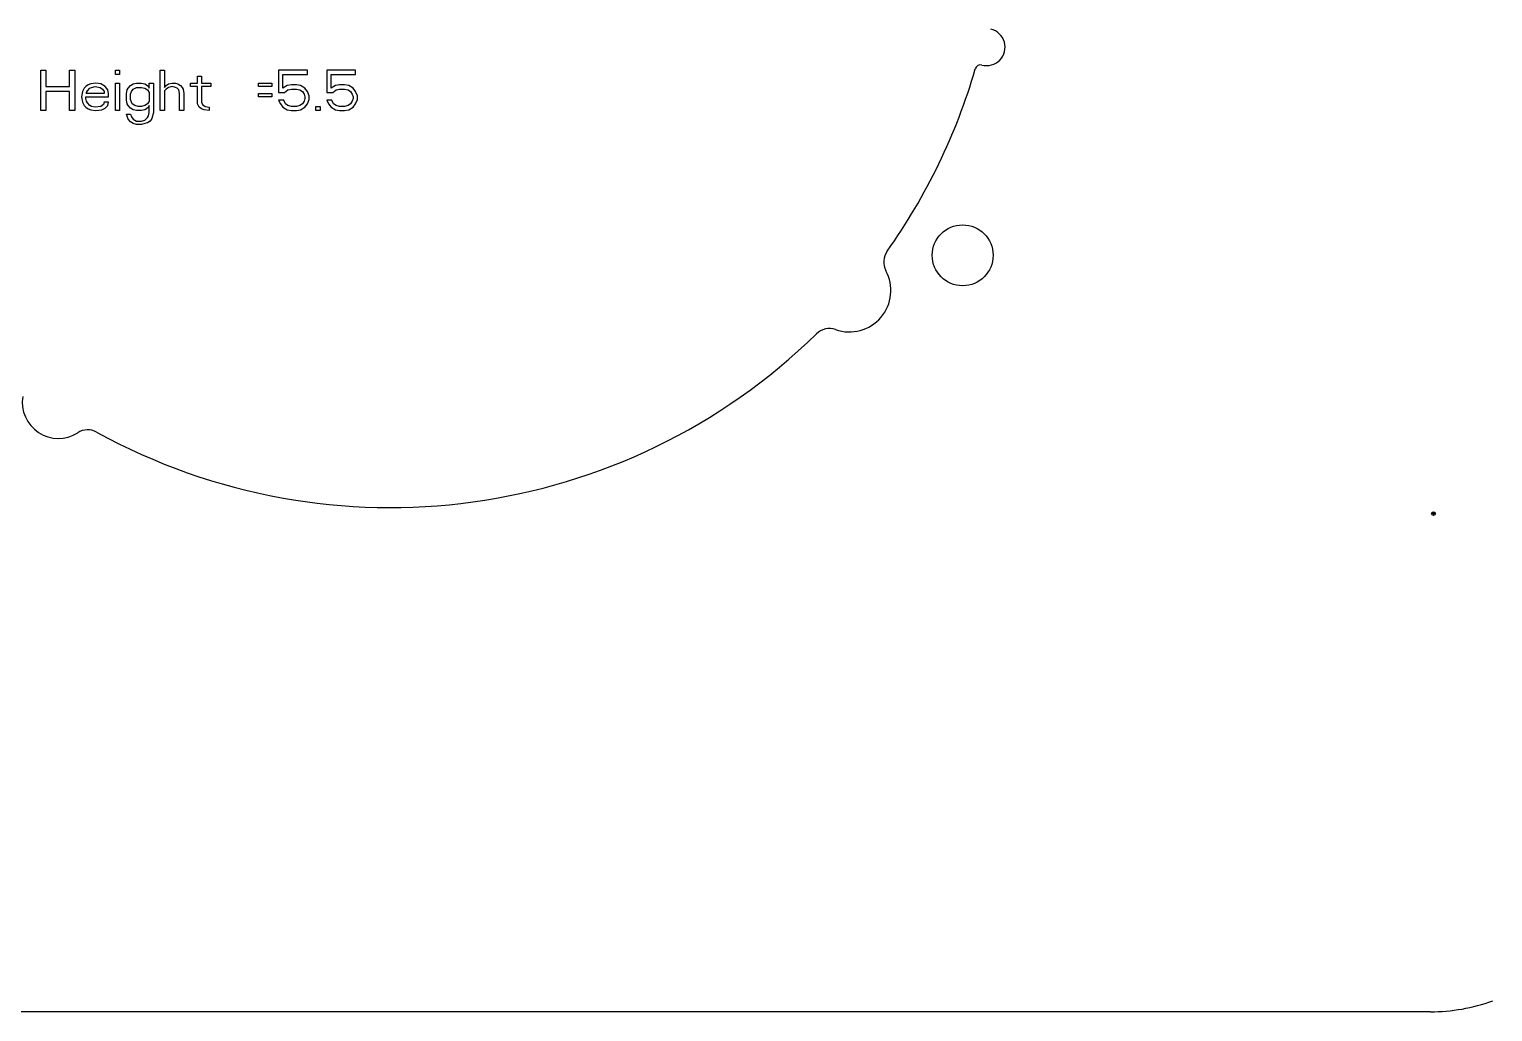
# Model space of a CAD drawing. Header units: millimetres. Extents: x 0 to 594, y 0 to 420.
# Drawn here: x 90.1 to 169.4, y 169.1 to 222.4 of the extents above; entities that cross this region are included whole.
import ezdxf

# ---------------------------------------------------------------- set-up
doc = ezdxf.new("R2010")
doc.units = ezdxf.units.MM
doc.header["$LTSCALE"] = 32.67
doc.layers.get('0').update_dxf_attribs({"linetype": 'CONTINUOUS'})
doc.layers.add('5_CURVES', color=7, linetype='CONTINUOUS')

msp = doc.modelspace()

# ---------------------------------------------------------------- linework, layer by layer
at = {"color": 40, "linetype": 'CONTINUOUS'}
for p, q in [((166.247, 196.103), (166.047, 196.103)), ((166.147, 196.203), (166.147, 196.003))]:
    msp.add_line(p, q, dxfattribs=at)
at = {"color": 7, "linetype": 'CONTINUOUS'}
msp.add_line((165.977, 169.103), (88.897, 169.103), dxfattribs=at)
for centre, radius in [((140.647, 210.103), 1.65), ((166.147, 196.103), 0.1)]:
    msp.add_circle(centre, radius, dxfattribs=at)
for centre, radius, start, end in [((141.943, 221.381), 1, 255.18021, 76.81979), ((141.618, 220.122), 0.3, 76.78459, 163.76266), ((109.647, 229.433), 33, 324.61671, 343.76266), ((137.367, 209.745), 1, 144.61671, 208.409), ((134.508, 208.199), 2.25, 250.591, 28.409), ((133.428, 205.134), 1, 70.591, 134.38329), ((109.647, 229.433), 33, 241.17767, 314.38329), ((91.663, 202.128), 1.95, 170.58929, 302.67071), ((93.256, 199.645), 1, 61.17767, 122.67071), ((165.977, 179.103), 10, 270, 289.74992)]:
    msp.add_arc(centre, radius, start, end, dxfattribs=at)
at = {"layer": '5_CURVES', "color": 40, "linetype": 'CONTINUOUS'}
for p, q in [((90.718, 217.942), (90.718, 220.142)), ((90.718, 220.142), (90.993, 220.142)), ((90.993, 220.142), (90.993, 219.252)), ((92.276, 219.252), (92.276, 220.142)), ((92.276, 220.142), (92.551, 220.142)), ((92.551, 220.142), (92.551, 217.942)), ((94.751, 219.908), (94.751, 220.142)), ((94.751, 220.142), (94.98, 220.142)), ((94.98, 219.908), (94.751, 219.908)), ((94.98, 220.142), (94.98, 219.908)), ((97.18, 217.942), (97.18, 220.142)), ((97.18, 220.142), (97.41, 220.142)), ((97.41, 220.142), (97.41, 219.206)), ((99.197, 219.44), (99.197, 219.814)), ((99.197, 219.814), (99.426, 219.814)), ((99.426, 219.814), (99.426, 219.44)), ((103.597, 220.142), (103.597, 218.925)), ((105.155, 220.142), (103.597, 220.142)), ((103.826, 219.159), (103.826, 219.908)), ((103.826, 219.908), (105.155, 219.908)), ((105.155, 219.908), (105.155, 220.142)), ((106.21, 220.142), (106.21, 218.925)), ((107.768, 220.142), (106.21, 220.142)), ((106.439, 219.159), (106.439, 219.908)), ((106.439, 219.908), (107.768, 219.908)), ((107.768, 219.908), (107.768, 220.142)), ((90.993, 219.252), (92.276, 219.252)), ((90.993, 218.972), (90.993, 217.942)), ((92.276, 218.972), (90.993, 218.972)), ((92.276, 217.942), (92.276, 218.972)), ((92.964, 218.972), (92.918, 218.691)), ((93.055, 219.159), (92.964, 218.972)), ((93.147, 219.252), (93.055, 219.159)), ((93.285, 219.346), (93.147, 219.252)), ((93.193, 218.925), (93.239, 219.018)), ((93.193, 218.878), (93.193, 218.925)), ((94.155, 218.878), (93.193, 218.878)), ((93.239, 219.018), (93.376, 219.159)), ((93.422, 219.393), (93.285, 219.346)), ((93.376, 219.159), (93.468, 219.206)), ((93.697, 219.44), (93.422, 219.393)), ((93.468, 219.206), (93.651, 219.252)), ((93.651, 219.252), (93.926, 219.206)), ((93.972, 219.393), (93.697, 219.44)), ((93.926, 219.206), (94.064, 219.112)), ((94.201, 219.252), (93.972, 219.393)), ((94.064, 219.112), (94.155, 218.972)), ((94.155, 218.972), (94.155, 218.878)), ((94.339, 219.065), (94.201, 219.252)), ((94.385, 218.878), (94.339, 219.065)), ((94.385, 218.691), (94.385, 218.878)), ((94.751, 217.942), (94.751, 219.44)), ((94.751, 219.44), (94.98, 219.44)), ((94.98, 219.44), (94.98, 217.942)), ((95.347, 218.878), (95.393, 219.065)), ((95.347, 218.504), (95.347, 218.878)), ((95.393, 219.065), (95.439, 219.159)), ((95.439, 219.159), (95.576, 219.299)), ((95.576, 219.299), (95.714, 219.393)), ((95.576, 218.831), (95.622, 218.972)), ((95.576, 218.55), (95.576, 218.831)), ((95.622, 218.972), (95.714, 219.112)), ((95.714, 219.393), (95.897, 219.44)), ((95.714, 219.112), (95.897, 219.206)), ((95.897, 219.44), (96.172, 219.44)), ((95.897, 219.206), (96.172, 219.206)), ((96.172, 219.44), (96.355, 219.393)), ((96.172, 219.206), (96.355, 219.159)), ((96.355, 219.393), (96.447, 219.346)), ((96.355, 219.159), (96.493, 219.065)), ((96.447, 219.346), (96.539, 219.252)), ((96.493, 219.065), (96.585, 218.925)), ((96.539, 219.252), (96.585, 219.159)), ((96.585, 219.159), (96.585, 219.44)), ((96.585, 219.44), (96.814, 219.44)), ((96.585, 218.925), (96.585, 218.457)), ((96.814, 219.44), (96.814, 217.848)), ((97.41, 219.206), (97.501, 219.299)), ((97.501, 219.112), (97.41, 219.018)), ((97.41, 219.018), (97.41, 217.942)), ((97.501, 219.299), (97.639, 219.393)), ((97.639, 219.206), (97.501, 219.112)), ((97.639, 219.393), (97.822, 219.44)), ((97.822, 219.252), (97.639, 219.206)), ((97.822, 219.44), (98.005, 219.44)), ((98.005, 219.206), (97.822, 219.252)), ((98.005, 219.44), (98.143, 219.393)), ((98.097, 219.159), (98.005, 219.206)), ((98.189, 219.065), (98.097, 219.159)), ((98.143, 219.393), (98.28, 219.299)), ((98.235, 218.878), (98.189, 219.065)), ((98.235, 217.942), (98.235, 218.878)), ((98.28, 219.299), (98.372, 219.206)), ((98.372, 219.206), (98.418, 219.112)), ((98.418, 219.112), (98.464, 218.878)), ((98.464, 218.878), (98.464, 217.942)), ((98.83, 219.252), (98.83, 219.44)), ((98.83, 219.44), (99.197, 219.44)), ((99.197, 219.252), (98.83, 219.252)), ((99.197, 218.316), (99.197, 219.252)), ((99.426, 219.44), (99.93, 219.44)), ((99.426, 219.252), (99.426, 218.41)), ((99.93, 219.252), (99.426, 219.252)), ((99.93, 219.44), (99.93, 219.252)), ((102.497, 219.252), (102.497, 219.44)), ((102.497, 219.44), (103.23, 219.44)), ((103.23, 219.252), (102.497, 219.252)), ((102.497, 218.691), (102.497, 218.878)), ((102.497, 218.878), (103.23, 218.878)), ((103.23, 219.44), (103.23, 219.252)), ((103.23, 218.878), (103.23, 218.691)), ((103.597, 218.925), (103.918, 218.925)), ((104.055, 219.299), (103.826, 219.159)), ((103.918, 218.925), (104.101, 219.065)), ((104.285, 219.346), (104.055, 219.299)), ((104.101, 219.065), (104.285, 219.112)), ((104.56, 219.346), (104.285, 219.346)), ((104.285, 219.112), (104.56, 219.112)), ((104.789, 219.299), (104.56, 219.346)), ((104.56, 219.112), (104.743, 219.065)), ((104.743, 219.065), (104.88, 218.972)), ((105.018, 219.159), (104.789, 219.299)), ((104.88, 218.972), (104.972, 218.831)), ((104.972, 218.831), (105.018, 218.691)), ((105.155, 218.972), (105.018, 219.159)), ((105.247, 218.738), (105.155, 218.972)), ((106.21, 218.925), (106.53, 218.925)), ((106.668, 219.299), (106.439, 219.159)), ((106.53, 218.925), (106.714, 219.065)), ((106.897, 219.346), (106.668, 219.299)), ((106.714, 219.065), (106.897, 219.112)), ((107.172, 219.346), (106.897, 219.346)), ((106.897, 219.112), (107.172, 219.112)), ((107.401, 219.299), (107.172, 219.346)), ((107.172, 219.112), (107.355, 219.065)), ((107.355, 219.065), (107.493, 218.972)), ((107.63, 219.159), (107.401, 219.299)), ((107.493, 218.972), (107.585, 218.831)), ((107.585, 218.831), (107.63, 218.691)), ((107.768, 218.972), (107.63, 219.159)), ((107.86, 218.738), (107.768, 218.972)), ((92.918, 218.691), (92.964, 218.41)), ((92.964, 218.41), (93.055, 218.223)), ((93.055, 218.223), (93.147, 218.129)), ((93.147, 218.597), (93.147, 218.691)), ((93.147, 218.691), (94.385, 218.691)), ((93.193, 218.457), (93.147, 218.597)), ((93.147, 218.129), (93.285, 218.035)), ((93.239, 218.363), (93.193, 218.457)), ((93.376, 218.223), (93.239, 218.363)), ((93.285, 218.035), (93.422, 217.989)), ((93.468, 218.176), (93.376, 218.223)), ((93.422, 217.989), (93.697, 217.942)), ((93.651, 218.129), (93.468, 218.176)), ((93.972, 218.176), (93.651, 218.129)), ((93.697, 217.942), (94.018, 217.989)), ((94.11, 218.27), (93.972, 218.176)), ((94.018, 217.989), (94.201, 218.082)), ((94.155, 218.41), (94.11, 218.27)), ((94.385, 218.41), (94.155, 218.41)), ((94.201, 218.082), (94.339, 218.223)), ((94.339, 218.223), (94.385, 218.41)), ((95.393, 218.316), (95.347, 218.504)), ((95.439, 218.223), (95.393, 218.316)), ((95.576, 218.082), (95.439, 218.223)), ((95.622, 218.41), (95.576, 218.55)), ((95.714, 217.989), (95.576, 218.082)), ((95.668, 218.316), (95.622, 218.41)), ((95.805, 218.223), (95.668, 218.316)), ((95.897, 217.942), (95.714, 217.989)), ((95.989, 218.176), (95.805, 218.223)), ((96.172, 218.176), (95.989, 218.176)), ((96.355, 218.223), (96.172, 218.176)), ((96.355, 217.989), (96.172, 217.942)), ((96.493, 218.316), (96.355, 218.223)), ((96.447, 218.035), (96.355, 217.989)), ((96.539, 218.129), (96.447, 218.035)), ((96.585, 218.457), (96.493, 218.316)), ((96.585, 218.223), (96.539, 218.129)), ((96.585, 217.848), (96.585, 218.223)), ((99.289, 218.129), (99.197, 218.316)), ((99.426, 218.035), (99.289, 218.129)), ((99.426, 218.41), (99.472, 218.27)), ((99.564, 217.989), (99.426, 218.035)), ((99.472, 218.27), (99.61, 218.176)), ((99.839, 217.942), (99.564, 217.989)), ((99.61, 218.176), (99.839, 218.129)), ((99.839, 218.129), (99.839, 217.942)), ((103.23, 218.691), (102.497, 218.691)), ((103.597, 218.504), (103.689, 218.316)), ((103.872, 218.504), (103.597, 218.504)), ((103.689, 218.316), (103.826, 218.129)), ((103.826, 218.129), (104.055, 217.989)), ((103.964, 218.316), (103.872, 218.504)), ((104.101, 218.223), (103.964, 218.316)), ((104.055, 217.989), (104.285, 217.942)), ((104.285, 218.176), (104.101, 218.223)), ((104.56, 218.176), (104.285, 218.176)), ((104.743, 218.223), (104.56, 218.176)), ((104.56, 217.942), (104.789, 217.989)), ((104.88, 218.316), (104.743, 218.223)), ((104.789, 217.989), (105.018, 218.129)), ((104.972, 218.457), (104.88, 218.316)), ((105.018, 218.597), (104.972, 218.457)), ((105.018, 218.691), (105.018, 218.597)), ((105.018, 218.129), (105.155, 218.316)), ((105.155, 218.316), (105.247, 218.55)), ((105.247, 218.55), (105.247, 218.738)), ((105.614, 217.942), (105.614, 218.176)), ((105.614, 218.176), (105.843, 218.176)), ((105.843, 218.176), (105.843, 217.942)), ((106.21, 218.504), (106.301, 218.316)), ((106.485, 218.504), (106.21, 218.504)), ((106.301, 218.316), (106.439, 218.129)), ((106.439, 218.129), (106.668, 217.989)), ((106.576, 218.316), (106.485, 218.504)), ((106.714, 218.223), (106.576, 218.316)), ((106.668, 217.989), (106.897, 217.942)), ((106.897, 218.176), (106.714, 218.223)), ((107.172, 218.176), (106.897, 218.176)), ((107.355, 218.223), (107.172, 218.176)), ((107.172, 217.942), (107.401, 217.989)), ((107.493, 218.316), (107.355, 218.223)), ((107.401, 217.989), (107.63, 218.129)), ((107.585, 218.457), (107.493, 218.316)), ((107.63, 218.597), (107.585, 218.457)), ((107.63, 218.691), (107.63, 218.597)), ((107.63, 218.129), (107.768, 218.316)), ((107.768, 218.316), (107.86, 218.55)), ((107.86, 218.55), (107.86, 218.738)), ((90.993, 217.942), (90.718, 217.942)), ((92.551, 217.942), (92.276, 217.942)), ((94.98, 217.942), (94.751, 217.942)), ((95.439, 217.474), (95.347, 217.755)), ((95.347, 217.755), (95.576, 217.755)), ((95.576, 217.333), (95.439, 217.474)), ((95.576, 217.755), (95.622, 217.614)), ((95.714, 217.24), (95.576, 217.333)), ((95.622, 217.614), (95.714, 217.474)), ((95.714, 217.474), (95.897, 217.38)), ((95.897, 217.193), (95.714, 217.24)), ((96.172, 217.942), (95.897, 217.942)), ((95.897, 217.38), (96.172, 217.38)), ((96.172, 217.193), (95.897, 217.193)), ((96.172, 217.38), (96.355, 217.427)), ((96.355, 217.24), (96.172, 217.193)), ((96.355, 217.427), (96.493, 217.567)), ((96.493, 217.287), (96.355, 217.24)), ((96.493, 217.567), (96.539, 217.661)), ((96.63, 217.38), (96.493, 217.287)), ((96.539, 217.661), (96.585, 217.848)), ((96.722, 217.521), (96.63, 217.38)), ((96.814, 217.848), (96.722, 217.521)), ((97.41, 217.942), (97.18, 217.942)), ((98.464, 217.942), (98.235, 217.942)), ((104.285, 217.942), (104.56, 217.942)), ((105.843, 217.942), (105.614, 217.942)), ((106.897, 217.942), (107.172, 217.942))]:
    msp.add_line(p, q, dxfattribs=at)

doc.saveas('drawing.dxf')
